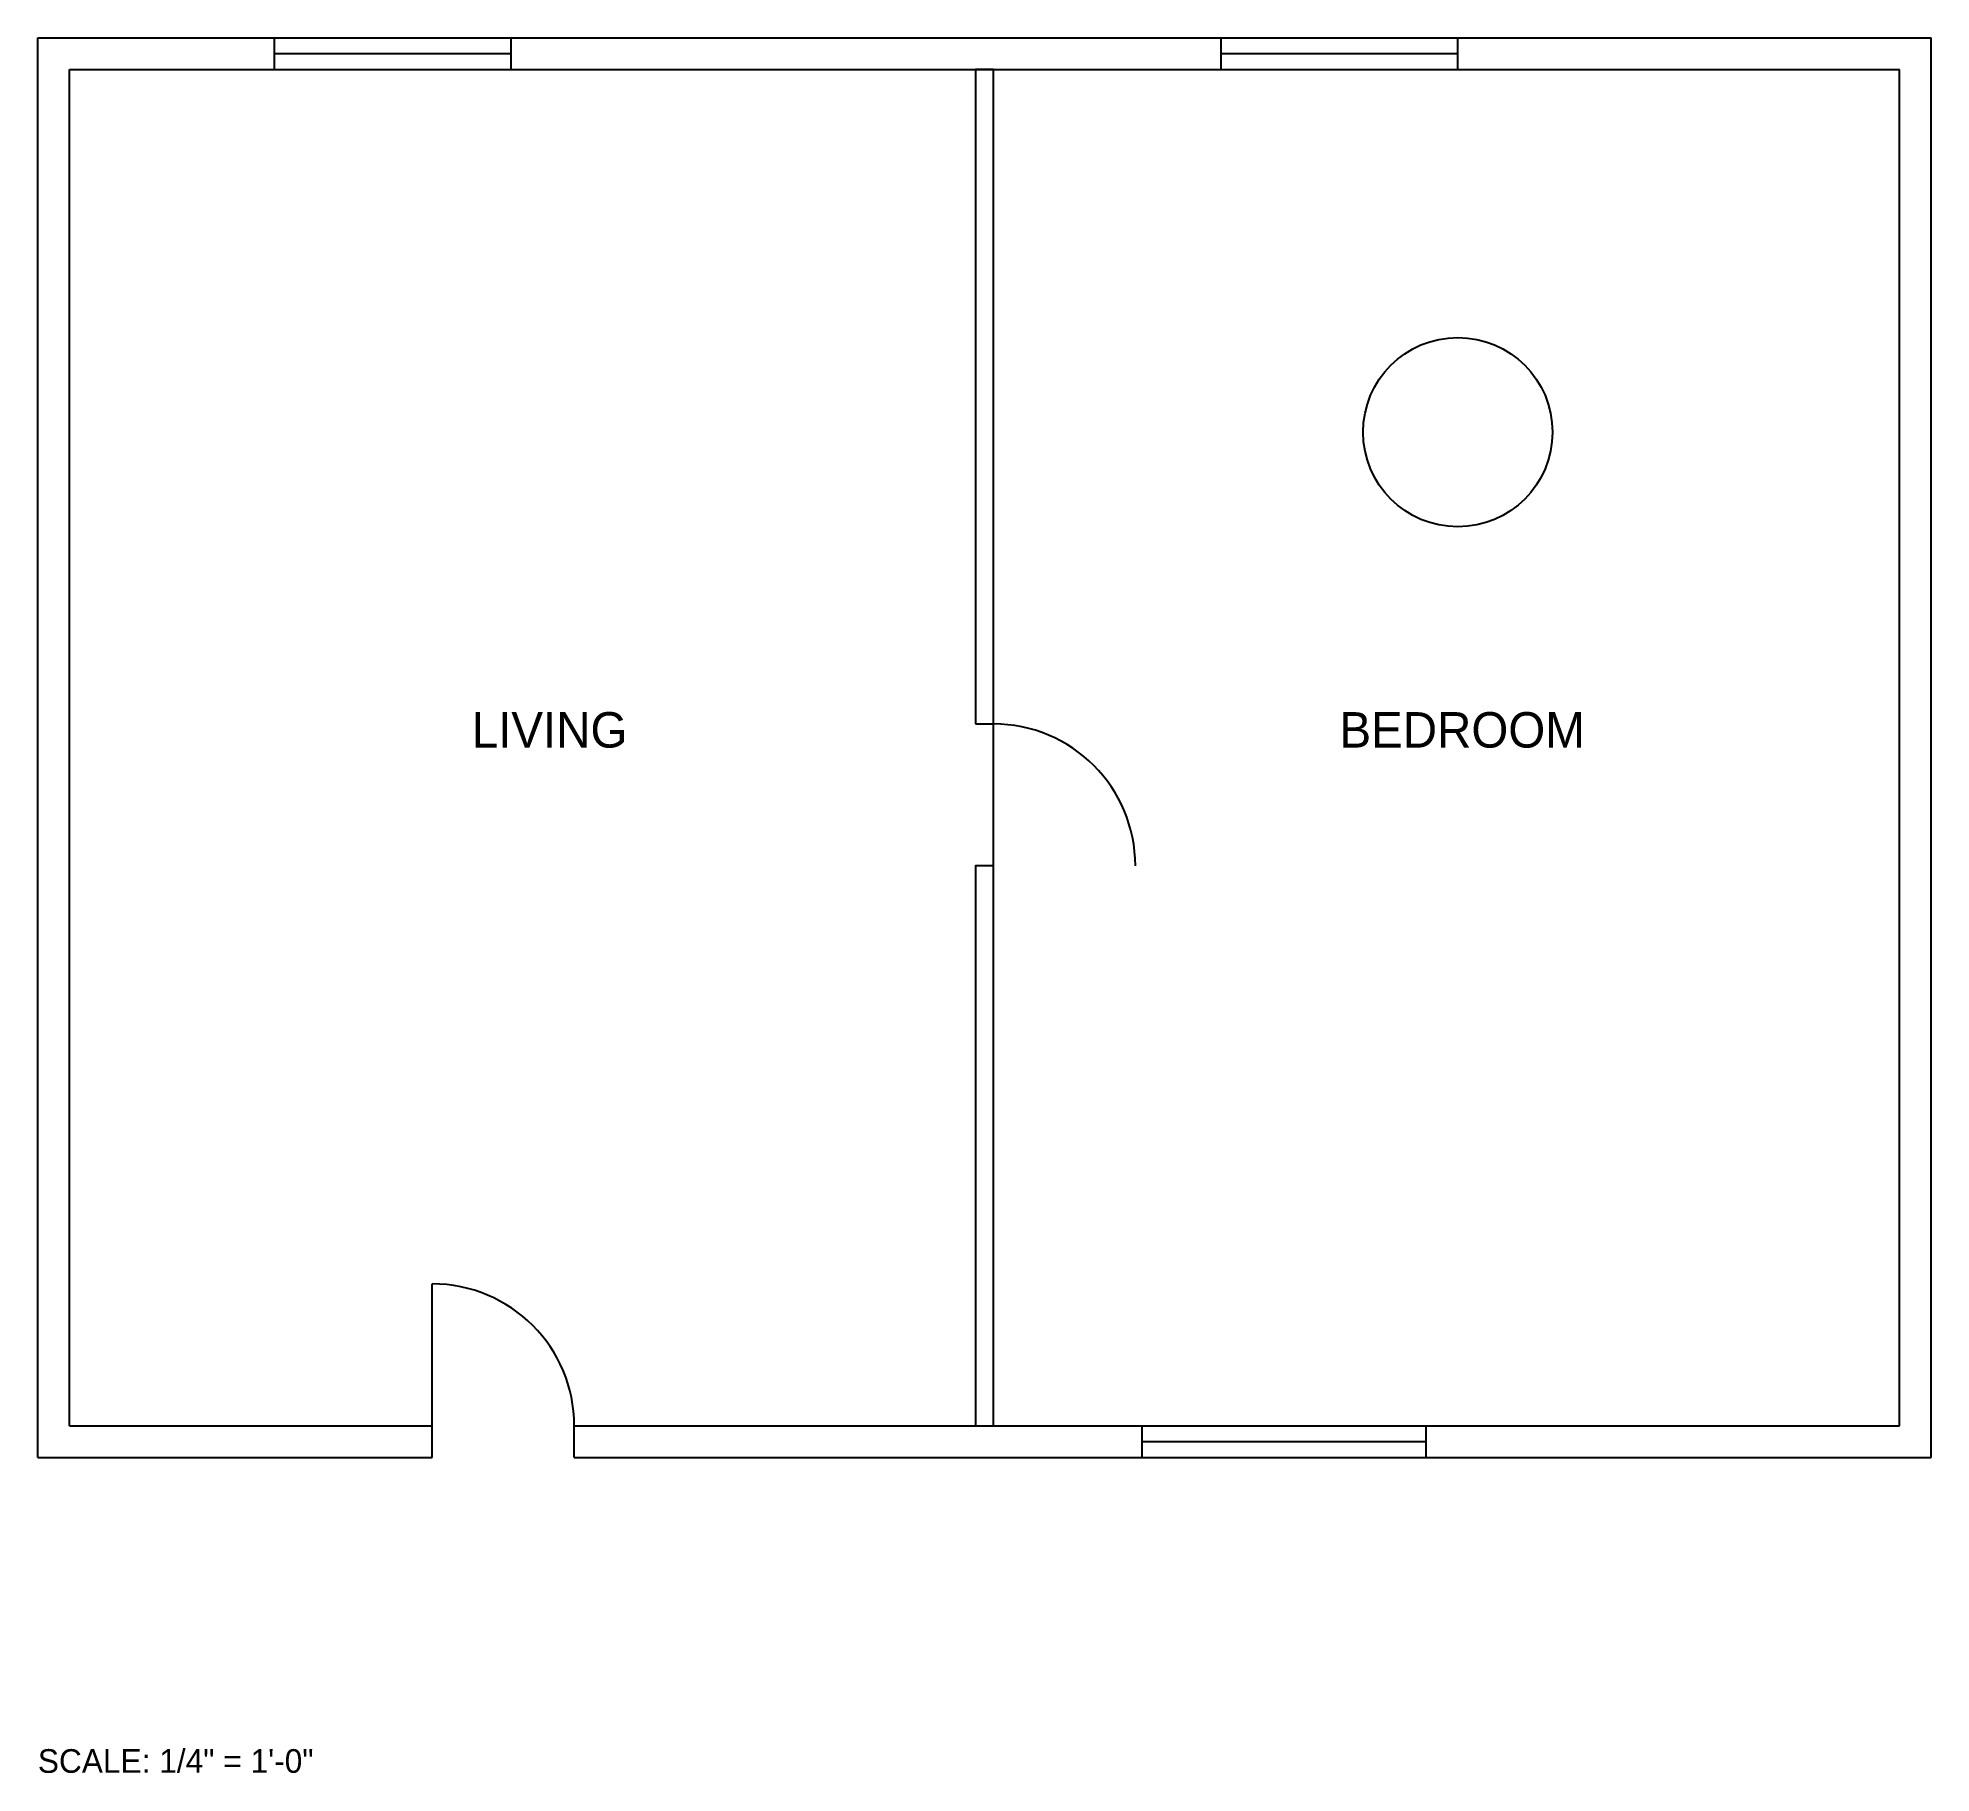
# Model space of a CAD drawing. Extents: x 0 to 480, y -80 to 360.
import ezdxf

# ---------------------------------------------------------------- set-up
doc = ezdxf.new("R2010")
doc.units = 0
for name, color, linetype in [('A-ANNO-TEXT', 2, 'Continuous'), ('A-DOOR', 3, 'Continuous'), ('A-FURN', 8, 'Continuous'), ('A-GLAZ', 4, 'Continuous'), ('A-WALL', 7, 'Continuous')]:
    doc.layers.add(name, color=color, linetype=linetype)

# ---------------------------------------------------------------- blocks, each defined once
blk = doc.blocks.new('DOOR36')
blk.add_line((0, 0), (0, 36))
blk.add_arc((0, 0), 36, 0, 90)
blk = doc.blocks.new('WIN')
for p, q in [((0, 8), (1, 8)), ((0, 4), (1, 4)), ((0, 0), (1, 0))]:
    blk.add_line(p, q)

msp = doc.modelspace()

# ---------------------------------------------------------------- linework, layer by layer
at = {"layer": 'A-FURN'}
msp.add_circle((360, 260), 24, dxfattribs=at)
at = {"layer": 'A-WALL'}
for p, q in [((0, 360), (60, 360)), ((0, 0), (0, 360)), ((60, 352), (60, 360)), ((120, 360), (300, 360)), ((120, 352), (120, 360)), ((300, 352), (300, 360)), ((360, 360), (480, 360)), ((360, 352), (360, 360)), ((480, 0), (480, 360)), ((8, 352), (60, 352)), ((8, 8), (8, 352)), ((120, 352), (300, 352)), ((360, 352), (472, 352)), ((472, 8), (472, 352)), ((8, 8), (100, 8)), ((100, 0), (100, 8)), ((136, 8), (280, 8)), ((136, 0), (136, 8)), ((280, 0), (280, 8)), ((352, 8), (472, 8)), ((352, 0), (352, 8)), ((0, 0), (100, 0)), ((136, 0), (280, 0)), ((352, 0), (480, 0))]:
    msp.add_line(p, q, dxfattribs=at)
for points in [[(237.75, 186), (242.25, 186), (242.25, 352), (237.75, 352)], [(237.75, 8), (242.25, 8), (242.25, 150), (237.75, 150)]]:
    msp.add_lwpolyline(points, close=True, dxfattribs=at)

# ---------------------------------------------------------------- block references
at = {"layer": 'A-DOOR'}
for p in [(242.25, 150), (100, 8)]:
    msp.add_blockref('DOOR36', p, dxfattribs=at)
at = {"layer": 'A-GLAZ'}
for p, xscale in [((60, 352), 60), ((300, 352), 60), ((280, 0), 72)]:
    msp.add_blockref('WIN', p, dxfattribs=dict(at, xscale=xscale))

# ---------------------------------------------------------------- texts
at = {"layer": 'A-ANNO-TEXT'}
for s, height, p in [('LIVING', 9, (110, 180)), ('BEDROOM', 9, (330, 180)), ('SCALE: 1/4" = 1\'-0"', 6, (0, -80))]:
    msp.add_text(s, height=height, dxfattribs=at).set_placement(p)

doc.saveas('drawing.dxf')
